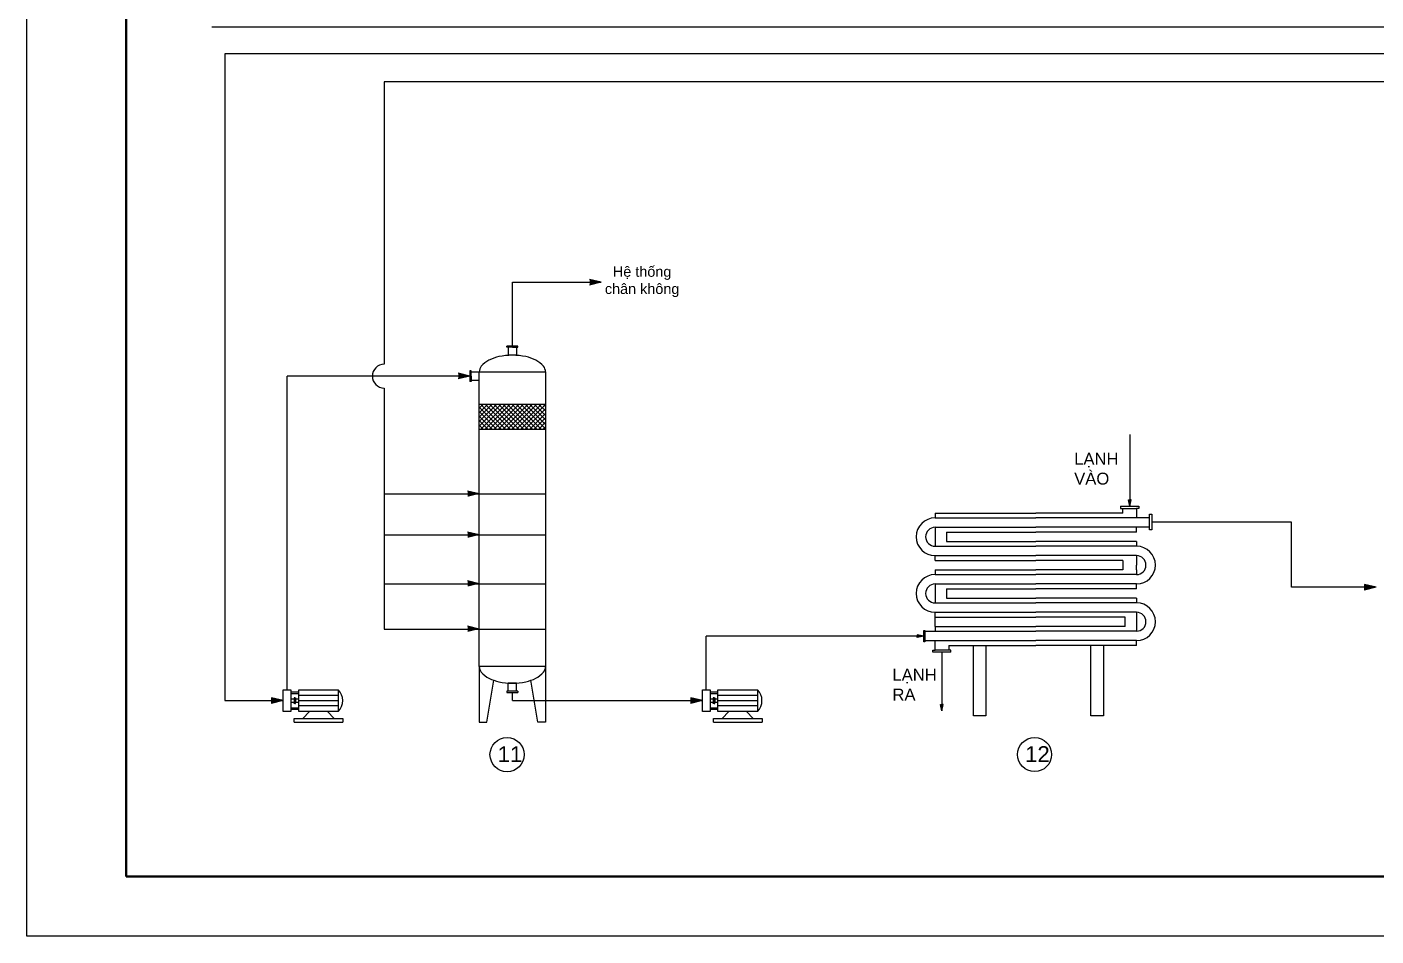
# Model space of a CAD drawing. Header units: inches. Extents: x 102447 to 288095, y 37526 to 105682.
# Drawn here: x 106180 to 109581, y 90647 to 92937 of the extents above; entities that cross this region are included whole.
import ezdxf

# ---------------------------------------------------------------- set-up
doc = ezdxf.new("R2010")
doc.units = ezdxf.units.IN
doc.header["$LTSCALE"] = 200
doc.header["$MEASUREMENT"] = 0
for name, color, linetype, lineweight in [('chinh', 7, 'Continuous', 50), ('HOI DOT', 1, 'Continuous', 30), ('NUOC CAP', 4, 'Continuous', 30), ('NUOC NGUNG', 3, 'Continuous', 30)]:
    doc.layers.add(name, color=color, linetype=linetype, lineweight=lineweight)
doc.styles.get("Standard").update_dxf_attribs({"font": 'Font - TrueType - Arial.ttf'})

msp = doc.modelspace()

# ---------------------------------------------------------------- hatches: boundary and pattern name
h = msp.add_hatch(color=256)
h.dxf.hatch_style = 1
h.paths.add_polyline_path([(107627.7, 92293.7), (107598.3, 92293.7), (107598.3, 92286.5)])
h.paths.add_polyline_path([(107598.3, 92301), (107598.3, 92293.7), (107627.7, 92293.7)])
h = msp.add_hatch(color=256)
h.dxf.hatch_style = 1
h.paths.add_polyline_path([(107296.8, 92057.4), (107267.4, 92057.4), (107267.4, 92050.1)])
h.paths.add_polyline_path([(107267.4, 92064.6), (107267.4, 92057.4), (107296.8, 92057.4)])
h = msp.add_hatch()
h.set_pattern_fill('ANSI37', color=256, scale=2.507575)
h.set_pattern_definition([(45, (91755.349, 86229.8186), (-5.6296657, 5.6296657), []), (135, (91755.349, 86229.8186), (-5.6296657, -5.6296657), [])])
h.paths.add_polyline_path([(107487.3, 91923), (107487.3, 91986.9), (107320.1, 91986.9), (107320.1, 91923)])
h = msp.add_hatch(color=256)
h.dxf.hatch_style = 1
h.paths.add_polyline_path([(109581.2, 91525.1), (109551.8, 91525.1), (109551.8, 91517.8)])
h.paths.add_polyline_path([(109551.8, 91532.3), (109551.8, 91525.1), (109581.2, 91525.1)])
h = msp.add_hatch(color=256)
h.dxf.hatch_style = 1
h.paths.add_polyline_path([(108440.8, 91402.1), (108424.5, 91402.1), (108424.5, 91398.7)])
h.paths.add_polyline_path([(108424.5, 91405.4), (108424.5, 91402.1), (108440.8, 91402.1)])
h = msp.add_hatch(color=256)
h.dxf.hatch_style = 1
h.paths.add_polyline_path([(106825.8, 91239.6), (106796.5, 91239.6), (106796.5, 91232.4)])
h.paths.add_polyline_path([(106796.5, 91246.9), (106796.5, 91239.6), (106825.8, 91239.6)])
h = msp.add_hatch(color=256)
h.dxf.hatch_style = 1
h.paths.add_polyline_path([(107882.9, 91239.6), (107853.5, 91239.6), (107853.5, 91232.4)])
h.paths.add_polyline_path([(107853.5, 91246.9), (107853.5, 91239.6), (107882.9, 91239.6)])
h = msp.add_hatch(color=256)
h.dxf.hatch_style = 1
h.paths.add_polyline_path([(108486.6, 91214), (108486.6, 91230.2), (108483.3, 91230.2)])
h.paths.add_polyline_path([(108489.9, 91230.2), (108486.6, 91230.2), (108486.6, 91214)])
at = {"layer": 'HOI DOT'}
h = msp.add_hatch(color=256, dxfattribs=at)
h.dxf.hatch_style = 1
h.paths.add_polyline_path([(107320.1, 91760.5), (107290.7, 91760.5), (107290.7, 91753.2)])
h.paths.add_polyline_path([(107290.7, 91767.7), (107290.7, 91760.5), (107320.1, 91760.5)])
h = msp.add_hatch(color=256, dxfattribs=at)
h.dxf.hatch_style = 1
h.paths.add_polyline_path([(107320.1, 91657), (107290.7, 91657), (107290.7, 91649.7)])
h.paths.add_polyline_path([(107290.7, 91664.2), (107290.7, 91657), (107320.1, 91657)])
h = msp.add_hatch(color=256, dxfattribs=at)
h.dxf.hatch_style = 1
h.paths.add_polyline_path([(107320.1, 91534.2), (107290.7, 91534.2), (107290.7, 91527)])
h.paths.add_polyline_path([(107290.7, 91541.5), (107290.7, 91534.2), (107320.1, 91534.2)])
h = msp.add_hatch(color=256, dxfattribs=at)
h.dxf.hatch_style = 1
h.paths.add_polyline_path([(107320.1, 91419.9), (107290.7, 91419.9), (107290.7, 91412.7)])
h.paths.add_polyline_path([(107290.7, 91427.2), (107290.7, 91419.9), (107320.1, 91419.9)])
at = {"layer": 'NUOC CAP'}
h = msp.add_hatch(color=256, dxfattribs=at)
h.dxf.hatch_style = 1
h.paths.add_polyline_path([(108960.2, 91729.6), (108960.2, 91745.8), (108956.9, 91745.8)])
h.paths.add_polyline_path([(108963.6, 91745.8), (108960.2, 91745.8), (108960.2, 91729.6)])

# ---------------------------------------------------------------- linework, layer by layer
for p, q in [((106179.9, 90646.5), (106179.9, 96886.5)), ((106679.1, 92869.2), (106679.1, 91240.2)), ((110358, 92869.2), (106679.1, 92869.2)), ((107403.7, 92133), (107403.7, 92293.7)), ((107403.7, 92293.7), (107627.7, 92293.7)), ((107627.7, 92293.7), (107598.3, 92301)), ((107627.7, 92293.7), (107598.3, 92286.5)), ((107390, 92130), (107390, 92133)), ((107417.3, 92133), (107390, 92133)), ((107403.7, 92130), (107390, 92130)), ((107393.1, 92130), (107393.1, 92109.7)), ((107414.3, 92109.7), (107393.1, 92109.7)), ((107403.7, 92130), (107417.3, 92130)), ((107414.3, 92130), (107414.3, 92109.7)), ((107417.3, 92130), (107417.3, 92133)), ((107296.8, 92057.3), (106835.6, 92057.3)), ((106835.6, 91267), (106835.6, 92057.3)), ((107296.8, 92057.4), (107267.4, 92064.6)), ((107296.8, 92057.4), (107267.4, 92050.1)), ((107296.8, 92071), (107296.8, 92043.7)), ((107299.8, 92071), (107296.8, 92071)), ((107299.8, 92043.7), (107296.8, 92043.7)), ((107299.8, 92057.3), (107299.8, 92071)), ((107299.8, 92068), (107320.1, 92068)), ((107299.8, 92057.3), (107299.8, 92043.7)), ((107299.8, 92046.7), (107320.1, 92046.7)), ((107320.1, 91602.1), (107320.1, 92068)), ((107487.3, 92068), (107487.3, 91658.3)), ((107320.1, 91986.9), (107487.3, 91986.9)), ((107487.3, 91923), (107320.1, 91923)), ((107320.1, 91760.5), (107487.3, 91760.5)), ((108469.4, 91712), (108723.4, 91712)), ((108469.4, 91712), (108469.4, 91700.1)), ((108469.4, 91700.1), (108723.4, 91700.1)), ((108942.9, 91712), (108723.4, 91712)), ((109009.9, 91700.1), (108723.4, 91700.1)), ((108937.2, 91729.2), (108983.1, 91729.2)), ((108937.2, 91729.2), (108937.2, 91723.9)), ((108937.2, 91723.9), (108977.4, 91723.9)), ((108942.9, 91712), (108942.9, 91723.9)), ((108977.4, 91723.9), (108977.4, 91700.1)), ((108983.1, 91723.9), (108977.4, 91723.9)), ((108983.1, 91729.2), (108983.1, 91723.9)), ((109009.9, 91700.1), (109009.9, 91709.1)), ((109009.9, 91709.1), (109015.7, 91709.1)), ((109009.9, 91669.6), (109009.9, 91700.1)), ((109015.7, 91709.1), (109015.7, 91669.6)), ((108469.4, 91676.3), (108723.4, 91676.3)), ((108469.4, 91676.3), (108469.4, 91628.7)), ((109009.9, 91676.3), (108723.4, 91676.3)), ((108977.4, 91664.4), (108977.4, 91676.3)), ((109015.7, 91669.6), (109009.9, 91669.6)), ((109368.1, 91689.3), (109015.7, 91689.3)), ((109368.1, 91525.1), (109368.1, 91689.3)), ((107320.1, 91657), (107487.3, 91657)), ((107487.3, 91658.3), (107487.3, 91325.5)), ((108497.9, 91664.4), (108723.4, 91664.4)), ((108497.9, 91664.4), (108497.9, 91640.6)), ((108497.9, 91640.6), (108723.4, 91640.6)), ((108977.4, 91640.6), (108723.4, 91640.6)), ((108977.4, 91664.4), (108723.7, 91664.4)), ((108977.4, 91640.6), (108977.4, 91628.7)), ((107320.1, 91325.5), (107320.1, 91602.1)), ((108469.4, 91628.7), (108723.4, 91628.7)), ((108469.4, 91604.9), (108723.4, 91604.9)), ((108469.4, 91593), (108469.4, 91604.9)), ((108977.4, 91628.7), (108723.4, 91628.7)), ((108977.4, 91604.9), (108723.4, 91604.9)), ((108977.4, 91604.9), (108977.4, 91581.1)), ((108469.4, 91593), (108723.1, 91593)), ((108469.4, 91569.2), (108723.4, 91569.2)), ((108469.4, 91569.2), (108469.4, 91557.3)), ((108942.9, 91593), (108723.4, 91593)), ((108942.9, 91569.2), (108723.4, 91569.2)), ((108942.9, 91593), (108942.9, 91569.2)), ((108977.4, 91569.2), (108977.4, 91581.1)), ((108977.4, 91569.2), (108977.4, 91557.3)), ((107320.1, 91534.2), (107487.3, 91534.2)), ((108469.4, 91557.3), (108723.4, 91557.3)), ((108469.4, 91533.5), (108723.4, 91533.5)), ((108469.4, 91533.5), (108469.4, 91485.9)), ((108977.4, 91557.3), (108723.4, 91557.3)), ((108977.4, 91533.5), (108723.4, 91533.5)), ((108977.4, 91521.6), (108977.4, 91533.5)), ((109581.2, 91525.1), (109551.8, 91532.3)), ((109551.8, 91532.3), (109551.8, 91517.8)), ((108497.9, 91521.7), (108723.4, 91521.6)), ((108497.9, 91521.7), (108497.9, 91497.8)), ((108497.9, 91497.8), (108723.4, 91497.8)), ((108977.4, 91497.8), (108723.4, 91497.8)), ((108977.4, 91521.6), (108723.7, 91521.6)), ((108977.4, 91497.8), (108977.4, 91485.9)), ((109581.2, 91525.1), (109368.1, 91525.1)), ((109581.2, 91525.1), (109551.8, 91517.8)), ((108469.4, 91485.9), (108723.4, 91485.9)), ((108469.4, 91462.1), (108723.4, 91462.1)), ((108469.4, 91450.2), (108469.4, 91462.1)), ((108977.4, 91485.9), (108723.4, 91485.9)), ((108977.4, 91462.1), (108723.4, 91462.1)), ((108977.4, 91462.1), (108977.4, 91414.6)), ((108469.4, 91450.2), (108723.1, 91450.2)), ((108469.4, 91426.5), (108469.4, 91450.2)), ((108948.8, 91450.2), (108723.4, 91450.2)), ((108948.8, 91426.5), (108948.8, 91450.2)), ((107320.1, 91419.9), (107487.3, 91419.9)), ((108424.5, 91402.1), (107892.6, 91402.1)), ((107892.6, 91267), (107892.6, 91402.1)), ((108440.8, 91402.1), (108424.5, 91405.4)), ((108424.5, 91405.4), (108424.5, 91402.1)), ((108440.8, 91402.1), (108424.5, 91398.7)), ((108424.5, 91398.7), (108424.5, 91402.1)), ((108440.8, 91387.5), (108440.8, 91416.6)), ((108440.8, 91416.6), (108443.7, 91416.6)), ((108443.7, 91416.6), (108443.7, 91390.8)), ((108443.7, 91414.6), (108723.4, 91414.6)), ((108469.4, 91426.5), (108723.4, 91426.5)), ((108469.4, 91426.5), (108469.4, 91414.6)), ((108948.8, 91426.5), (108723.4, 91426.5)), ((108977.4, 91414.6), (108723.4, 91414.6)), ((108443.7, 91387.5), (108440.8, 91387.5)), ((108443.7, 91390.8), (108723.4, 91390.8)), ((108443.7, 91390.8), (108443.7, 91387.5)), ((108463.7, 91361.6), (108463.7, 91367)), ((108463.7, 91367), (108469.4, 91367)), ((108509.5, 91361.6), (108463.7, 91361.6)), ((108469.4, 91378.9), (108469.4, 91390.8)), ((108469.4, 91367), (108469.4, 91378.9)), ((108509.5, 91367), (108469.4, 91367)), ((108486.6, 91361.6), (108486.6, 91214)), ((108503.8, 91378.9), (108723.1, 91378.9)), ((108503.8, 91378.9), (108503.8, 91367)), ((108509.5, 91361.6), (108509.5, 91367)), ((108566.1, 91201.6), (108566.1, 91378.9)), ((108597.8, 91378.9), (108597.8, 91201.6)), ((108977.4, 91390.8), (108723.4, 91390.8)), ((108977.4, 91378.9), (108723.7, 91378.9)), ((108862, 91201.6), (108862, 91378.9)), ((108893.7, 91378.9), (108893.7, 91201.6)), ((108977.4, 91378.9), (108977.4, 91390.8)), ((107320.1, 91325.5), (107320.1, 91185.4)), ((107487.3, 91325.5), (107487.3, 91185.4)), ((107339.2, 91185.4), (107356.9, 91290.8)), ((107468.1, 91185.4), (107450.4, 91290.8)), ((106825.8, 91212.2), (106825.8, 91267)), ((106825.8, 91267), (106845.4, 91267)), ((106845.4, 91267), (106845.4, 91212.2)), ((106845.4, 91261.4), (106865.1, 91261.4)), ((106845.4, 91257.8), (106865.1, 91257.8)), ((106865.1, 91212.3), (106865.1, 91267.1)), ((106865.1, 91267.1), (106964.7, 91267.1)), ((106865.1, 91219.7), (106865.1, 91259.8)), ((106964.7, 91267.1), (106964.7, 91212.3)), ((107417.3, 91263.5), (107390, 91263.5)), ((107390, 91263.5), (107390, 91260.5)), ((107390, 91260.5), (107417.3, 91260.5)), ((107393.1, 91263.5), (107393.1, 91283.7)), ((107414.3, 91283.7), (107393.1, 91283.7)), ((107403.7, 91240.3), (107403.7, 91260.5)), ((107414.3, 91263.5), (107414.3, 91283.7)), ((107417.3, 91263.5), (107417.3, 91260.5)), ((107882.9, 91212.2), (107882.9, 91267)), ((107882.9, 91267), (107902.4, 91267)), ((107902.4, 91267), (107902.4, 91212.2)), ((107902.4, 91261.4), (107922.1, 91261.4)), ((107902.4, 91257.8), (107922.1, 91257.8)), ((107922.1, 91212.3), (107922.1, 91267.1)), ((107922.1, 91267.1), (108021.8, 91267.1)), ((107922.1, 91219.7), (107922.1, 91259.8)), ((108021.8, 91267.1), (108021.8, 91212.3)), ((106679.1, 91240.2), (106825.8, 91239.6)), ((106825.8, 91239.6), (106796.5, 91246.9)), ((106796.5, 91246.9), (106796.5, 91232.4)), ((106825.8, 91239.6), (106796.5, 91232.4)), ((106845.4, 91244.1), (106853.4, 91244.1)), ((106853.4, 91235.3), (106845.4, 91235.3)), ((106855.2, 91247), (106853.4, 91247)), ((106853.4, 91247), (106853.4, 91235.3)), ((106853.4, 91232.4), (106853.4, 91235.3)), ((106855.2, 91232.4), (106853.4, 91232.4)), ((106855.2, 91247), (106855.2, 91235.3)), ((106855.2, 91247), (106857.1, 91247)), ((106855.2, 91235.3), (106855.2, 91232.4)), ((106855.2, 91232.4), (106857.1, 91232.4)), ((106857.1, 91247), (106857.1, 91235.3)), ((106857.1, 91244.1), (106865.1, 91244.1)), ((106865.1, 91235.3), (106857.1, 91235.3)), ((106857.1, 91232.4), (106857.1, 91235.3)), ((106865.1, 91226.1), (106865.1, 91253.4)), ((106865.1, 91253.4), (106964.7, 91253.4)), ((106865.1, 91229.3), (106865.1, 91250.2)), ((106865.1, 91239.7), (106964.7, 91239.7)), ((106964.7, 91226.1), (106865.1, 91226.1)), ((106964.7, 91253.4), (106964.7, 91226.1)), ((106964.7, 91250.2), (106964.7, 91229.3)), ((107403.7, 91240.3), (107882.9, 91239.6)), ((107882.9, 91239.6), (107853.5, 91246.9)), ((107853.5, 91246.9), (107853.5, 91232.4)), ((107882.9, 91239.6), (107853.5, 91232.4)), ((107902.4, 91244.1), (107910.4, 91244.1)), ((107910.4, 91235.3), (107902.4, 91235.3)), ((107912.3, 91247), (107910.4, 91247)), ((107910.4, 91247), (107910.4, 91235.3)), ((107910.4, 91232.4), (107910.4, 91235.3)), ((107912.3, 91232.4), (107910.4, 91232.4)), ((107912.3, 91247), (107912.3, 91235.3)), ((107912.3, 91247), (107914.1, 91247)), ((107912.3, 91235.3), (107912.3, 91232.4)), ((107912.3, 91232.4), (107914.1, 91232.4)), ((107914.1, 91247), (107914.1, 91235.3)), ((107914.1, 91244.1), (107922.1, 91244.1)), ((107922.1, 91235.3), (107914.1, 91235.3)), ((107914.1, 91232.4), (107914.1, 91235.3)), ((107922.1, 91226.1), (107922.1, 91253.4)), ((107922.1, 91253.4), (108021.8, 91253.4)), ((107922.1, 91229.3), (107922.1, 91250.2)), ((107922.1, 91239.7), (108021.8, 91239.7)), ((108021.8, 91226.1), (107922.1, 91226.1)), ((108021.8, 91253.4), (108021.8, 91226.1)), ((108021.8, 91250.2), (108021.8, 91229.3)), ((108486.6, 91214), (108483.3, 91230.2)), ((108483.3, 91230.2), (108486.6, 91230.2)), ((108486.6, 91214), (108489.9, 91230.2)), ((108489.9, 91230.2), (108486.6, 91230.2)), ((106845.4, 91212.2), (106825.8, 91212.2)), ((106845.4, 91221.7), (106865.1, 91221.7)), ((106845.4, 91218.1), (106865.1, 91218.1)), ((106853.6, 91185.4), (106853.6, 91194.4)), ((106853.6, 91194.4), (106976.2, 91194.4)), ((106964.7, 91212.3), (106865.1, 91212.3)), ((106892.5, 91212.3), (106875.6, 91194.4)), ((106937.3, 91212.3), (106954.2, 91194.4)), ((106976.2, 91194.4), (106976.2, 91185.4)), ((107902.4, 91212.2), (107882.9, 91212.2)), ((107902.4, 91221.7), (107922.1, 91221.7)), ((107902.4, 91218.1), (107922.1, 91218.1)), ((107910.6, 91185.4), (107910.6, 91194.4)), ((107910.6, 91194.4), (108033.3, 91194.4)), ((108021.8, 91212.3), (107922.1, 91212.3)), ((107949.5, 91212.3), (107932.6, 91194.4)), ((107994.4, 91212.3), (108011.2, 91194.4)), ((108033.3, 91194.4), (108033.3, 91185.4)), ((108597.8, 91201.6), (108566.1, 91201.6)), ((108893.7, 91201.6), (108862, 91201.6)), ((106853.6, 91185.4), (106976.2, 91185.4)), ((107320.1, 91185.4), (107339.2, 91185.4)), ((107487.3, 91185.4), (107468.1, 91185.4)), ((107910.6, 91185.4), (108033.3, 91185.4)), ((114989.9, 90646.5), (106179.9, 90646.5))]:
    msp.add_line(p, q)
for points in [[(107320.1, 92068), (107487.3, 92068, 0.174705), (107482.2, 92082.1, 0.104203), (107462.8, 92097.5, 0.064948), (107437.5, 92106.3, 0.051099), (107403.7, 92109.7, 0.051099), (107369.9, 92106.3, 0.064948), (107344.6, 92097.5, 0.104203), (107325.2, 92082.1, 0.174705)], [(107487.3, 91325.5), (107320.1, 91325.5, 0.174705), (107325.2, 91311.4, 0.104203), (107344.6, 91296, 0.064948), (107369.9, 91287.2, 0.051099), (107403.7, 91283.7, 0.051099), (107437.5, 91287.2, 0.064948), (107462.8, 91296, 0.104203), (107482.2, 91311.4, 0.174705)]]:
    msp.add_lwpolyline(points, format="xyb", close=True)
for centre in [(107390.4, 91103.5), (108720.3, 91103.8)]:
    msp.add_circle(centre, 43.1)
for centre, radius, start, end in [((108469.4, 91652.5), 47.6, 90, 270), ((108469.4, 91652.5), 23.8, 90, 270), ((108977.4, 91581.1), 47.6, 0, 90), ((108977.4, 91581.1), 23.8, 0, 90), ((108977.4, 91581.1), 23.8, 270, 0), ((108977.4, 91581.1), 47.6, 270, 0), ((108469.4, 91509.7), 47.6, 90, 270), ((108469.4, 91509.7), 23.8, 90, 270), ((108977.4, 91438.4), 47.6, 270, 90), ((108977.4, 91438.4), 23.8, 270, 90), ((106937.3, 91239.7), 38.7, 315, 45), ((107994.4, 91239.7), 38.7, 315, 45)]:
    msp.add_arc(centre, radius, start, end)
at = {"layer": 'chinh', "ltscale": 15}
msp.add_lwpolyline([(106429.9, 90796.5), (114839.9, 90796.5), (114839.9, 96736.5), (106429.9, 96736.5)], close=True, dxfattribs=at)
at = {"layer": 'HOI DOT'}
for p, q in [((107080.7, 92798.4), (107080.7, 92668.6)), ((110358, 92798.4), (107080.7, 92798.4)), ((107080.7, 92668.6), (107080.7, 92087.3)), ((107080.7, 92027.3), (107080.7, 91419.9)), ((107320.1, 91760.5), (107290.7, 91767.7)), ((107080.7, 91760.5), (107320.1, 91760.5)), ((107080.7, 91657), (107320.1, 91657)), ((107320.1, 91657), (107290.7, 91664.2)), ((107080.7, 91534.2), (107320.1, 91534.2)), ((107320.1, 91534.2), (107290.7, 91541.5)), ((107320.1, 91419.9), (107290.7, 91427.2)), ((107080.7, 91419.9), (107320.1, 91419.9))]:
    msp.add_line(p, q, dxfattribs=at)
msp.add_arc((107080.7, 92057.3), 30, 90, 270, dxfattribs=at)
at = {"layer": 'NUOC CAP'}
for p, q in [((108960.2, 91909.8), (108960.2, 91729.6)), ((108960.2, 91729.6), (108956.9, 91745.8)), ((108956.9, 91745.8), (108960.2, 91745.8)), ((108960.2, 91729.6), (108963.6, 91745.8)), ((108963.6, 91745.8), (108960.2, 91745.8))]:
    msp.add_line(p, q, dxfattribs=at)
at = {"layer": 'NUOC NGUNG'}
msp.add_line((106646, 92937), (110358, 92937), dxfattribs=at)

# ---------------------------------------------------------------- texts
for s, width, gutter_width, insert, char_height, attachment_point in [('\\pxqc;Hệ thống chân không', 202.387, 1.3, (107832.1, 92333.6), 26.01, 3), ('LẠNH RA', 27.482, 5.95, (108362, 91319.8), 30, 1), ('11', 26.01, 1.3, (107366.5, 91124.6), 40, 1), ('12', 26.01, 1.3, (108696.4, 91124.8), 40, 1)]:
    msp.add_mtext_dynamic_manual_height_columns(s, width=width, gutter_width=gutter_width, heights=[0], dxfattribs=dict(insert=insert, char_height=char_height, attachment_point=attachment_point))
at = {"layer": 'NUOC CAP', "insert": (108820.2, 91864), "char_height": 30, "attachment_point": 1}
msp.add_mtext_dynamic_manual_height_columns('LẠNH VÀO', width=27.482, gutter_width=5.95, heights=[0], dxfattribs=at)

doc.saveas('drawing.dxf')
